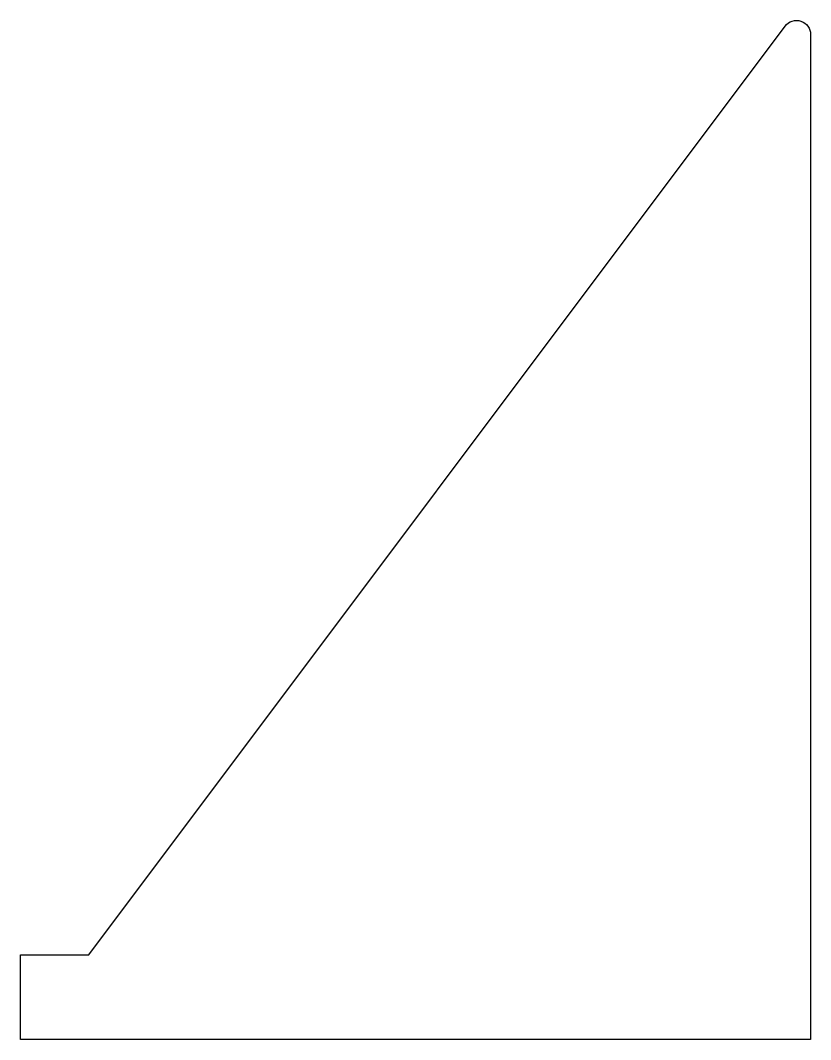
# Model space of a CAD drawing. Header units: millimetres. Extents: x 0 to 27.9, y 0 to 36.
import ezdxf

# ---------------------------------------------------------------- set-up
doc = ezdxf.new("R2010")
doc.units = ezdxf.units.MM
doc.layers.get('0').update_dxf_attribs({"linetype": 'CONTINUOUS'})

msp = doc.modelspace()

# ---------------------------------------------------------------- linework, layer by layer
msp.add_lwpolyline([(27.023, 35.813, -0.720759), (27.923, 35.513), (27.923, 0), (0, 0), (0, 3), (2.413, 3)], format="xyb", close=True)

doc.saveas('drawing.dxf')
